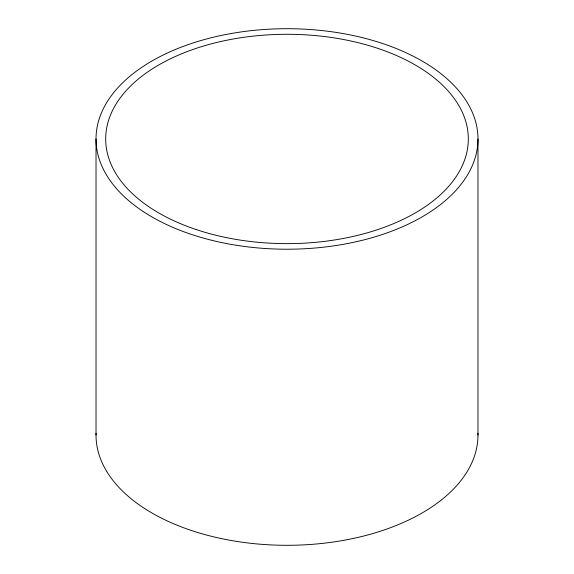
<?xml version="1.0" encoding="UTF-8"?>
<svg xmlns="http://www.w3.org/2000/svg" width="574" height="574" viewBox="0 0 574 574"><rect width="100%" height="100%" fill="white"/><g stroke="black" fill="none" stroke-linecap="round" stroke-linejoin="round"><path stroke-width="0.86" d="M477.977 138.958A190.977 110.258 0 0 1 191.508 234.45A190.977 110.258 0 0 1 191.508 43.473A190.977 110.258 0 0 1 477.977 138.958L477.977 435.042M96.023 138.958L96.023 435.042M477.955 433.291A190.977 110.258 0 0 1 287 545.3A190.977 110.258 0 0 1 96.045 433.291M196.344 229.614A181.312 104.676 0 0 0 468.312 138.958A181.312 104.676 0 0 0 196.344 48.309A181.312 104.676 0 0 0 196.344 229.614"/></g></svg>
